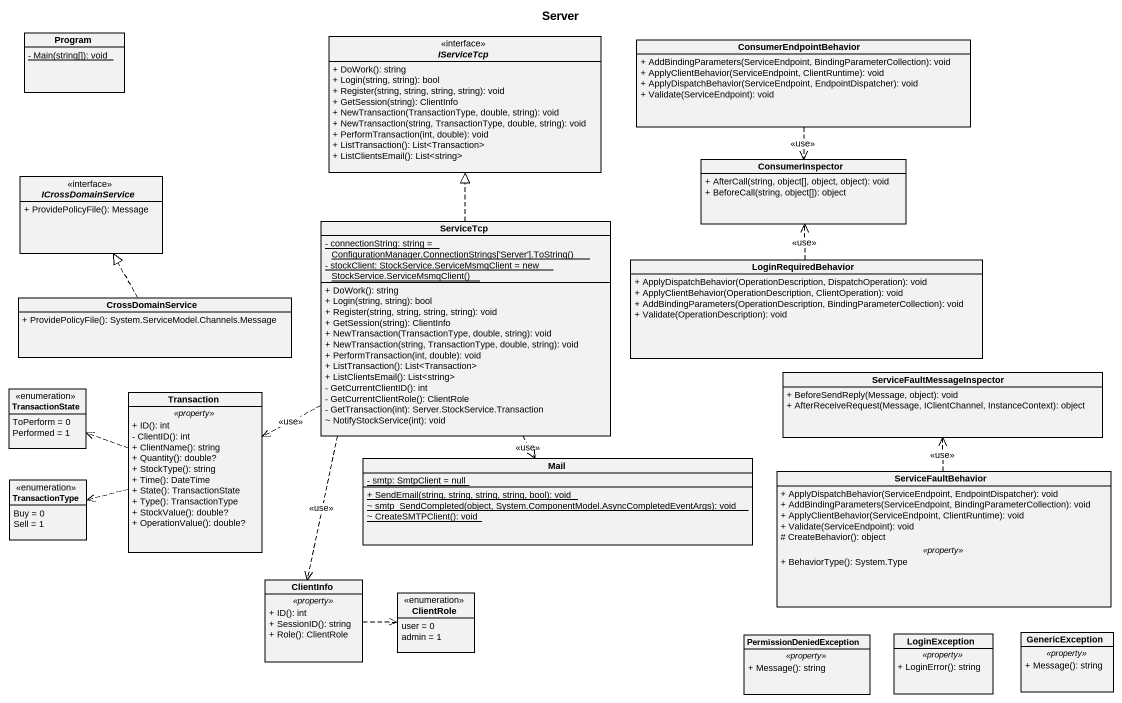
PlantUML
@startuml
title Server
hide circle
hide empty members
skinparam classAttributeIconSize 0
class Program {
  {static} - Main(string[]): void
}
interface IServiceTcp <<interface>> {
  + DoWork(): string
  + Login(string, string): bool
  + Register(string, string, string, string): void
  + GetSession(string): ClientInfo
  + NewTransaction(TransactionType, double, string): void
  + NewTransaction(string, TransactionType, double, string): void
  + PerformTransaction(int, double): void
  + ListTransaction(): List<Transaction>
  + ListClientsEmail(): List<string>
}
class ConsumerEndpointBehavior {
  + AddBindingParameters(ServiceEndpoint, BindingParameterCollection): void
  + ApplyClientBehavior(ServiceEndpoint, ClientRuntime): void
  + ApplyDispatchBehavior(ServiceEndpoint, EndpointDispatcher): void
  + Validate(ServiceEndpoint): void
}
interface ICrossDomainService <<interface>> {
  + ProvidePolicyFile(): Message
}
class ConsumerInspector {
  + AfterCall(string, object[], object, object): void
  + BeforeCall(string, object[]): object
}
class ServiceTcp {
  {static} {field} - connectionString: string = ConfigurationManager.ConnectionStrings['Server'].ToString()
  {static} {field} - stockClient: StockService.ServiceMsmqClient = new StockService.ServiceMsmqClient()
  + DoWork(): string
  + Login(string, string): bool
  + Register(string, string, string, string): void
  + GetSession(string): ClientInfo
  + NewTransaction(TransactionType, double, string): void
  + NewTransaction(string, TransactionType, double, string): void
  + PerformTransaction(int, double): void
  + ListTransaction(): List<Transaction>
  + ListClientsEmail(): List<string>
  - GetCurrentClientID(): int
  - GetCurrentClientRole(): ClientRole
  - GetTransaction(int): Server.StockService.Transaction
  ~ NotifyStockService(int): void
}
class LoginRequiredBehavior {
  + ApplyDispatchBehavior(OperationDescription, DispatchOperation): void
  + ApplyClientBehavior(OperationDescription, ClientOperation): void
  + AddBindingParameters(OperationDescription, BindingParameterCollection): void
  + Validate(OperationDescription): void
}
class CrossDomainService {
  + ProvidePolicyFile(): System.ServiceModel.Channels.Message
}
class ServiceFaultMessageInspector {
  + BeforeSendReply(Message, object): void
  + AfterReceiveRequest(Message, IClientChannel, InstanceContext): object
}
enum TransactionState {
  ToPerform = 0
  Performed = 1
}
class Transaction {
  .. <<property>> ..
  + ID(): int
  - ClientID(): int
  + ClientName(): string
  + Quantity(): double?
  + StockType(): string
  + Time(): DateTime
  + State(): TransactionState
  + Type(): TransactionType
  + StockValue(): double?
  + OperationValue(): double?
}
enum TransactionType {
  Buy = 0
  Sell = 1
}
class Mail {
  {static} - smtp: SmtpClient = null
  {static} + SendEmail(string, string, string, string, bool): void
  {static} ~ smtp_SendCompleted(object, System.ComponentModel.AsyncCompletedEventArgs): void
  {static} ~ CreateSMTPClient(): void
}
class ServiceFaultBehavior {
  + ApplyDispatchBehavior(ServiceEndpoint, EndpointDispatcher): void
  + AddBindingParameters(ServiceEndpoint, BindingParameterCollection): void
  + ApplyClientBehavior(ServiceEndpoint, ClientRuntime): void
  + Validate(ServiceEndpoint): void
  # CreateBehavior(): object
  .. <<property>> ..
  + BehaviorType(): System.Type
}
class ClientInfo {
  .. <<property>> ..
  + ID(): int
  + SessionID(): string
  + Role(): ClientRole
}
enum ClientRole {
  user = 0
  admin = 1
}
class PermissionDeniedException {
  .. <<property>> ..
  + Message(): string
}
class LoginException {
  .. <<property>> ..
  + LoginError(): string
}
class GenericException {
  .. <<property>> ..
  + Message(): string
}
ConsumerEndpointBehavior ..> ConsumerInspector : <<use>>
ServiceTcp .up.|> IServiceTcp
ServiceTcp .left.> Transaction : <<use>>
ServiceTcp ..> Mail : <<use>>
ServiceTcp ..> ClientInfo : <<use>>
LoginRequiredBehavior .up.> ConsumerInspector : <<use>>
CrossDomainService .up.|> ICrossDomainService
Transaction .left.> TransactionState
Transaction .left.> TransactionType
ServiceFaultBehavior .up.> ServiceFaultMessageInspector : <<use>>
ClientInfo .right.> ClientRole
@enduml
